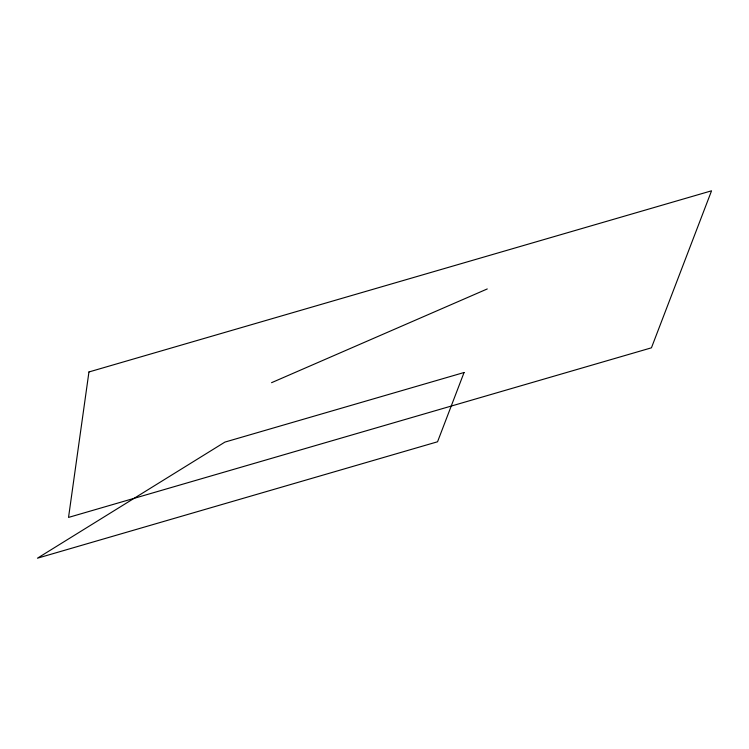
<?xml version="1.0" encoding="UTF-8"?>
<svg xmlns="http://www.w3.org/2000/svg" width="749" height="749" viewBox="0 0 749 749"><rect width="100%" height="100%" fill="white"/><g stroke="black" fill="none" stroke-linecap="round" stroke-linejoin="round"><path stroke-width="1.12" d="M271.55 382.692L487.271 288.945M88.944 371.963L68.534 517.419L651.443 347.817L711.55 190.808L88.944 371.963M464.062 372.515L437.547 441.779L37.45 558.192L224.906 442.097L464.062 372.515"/></g></svg>
